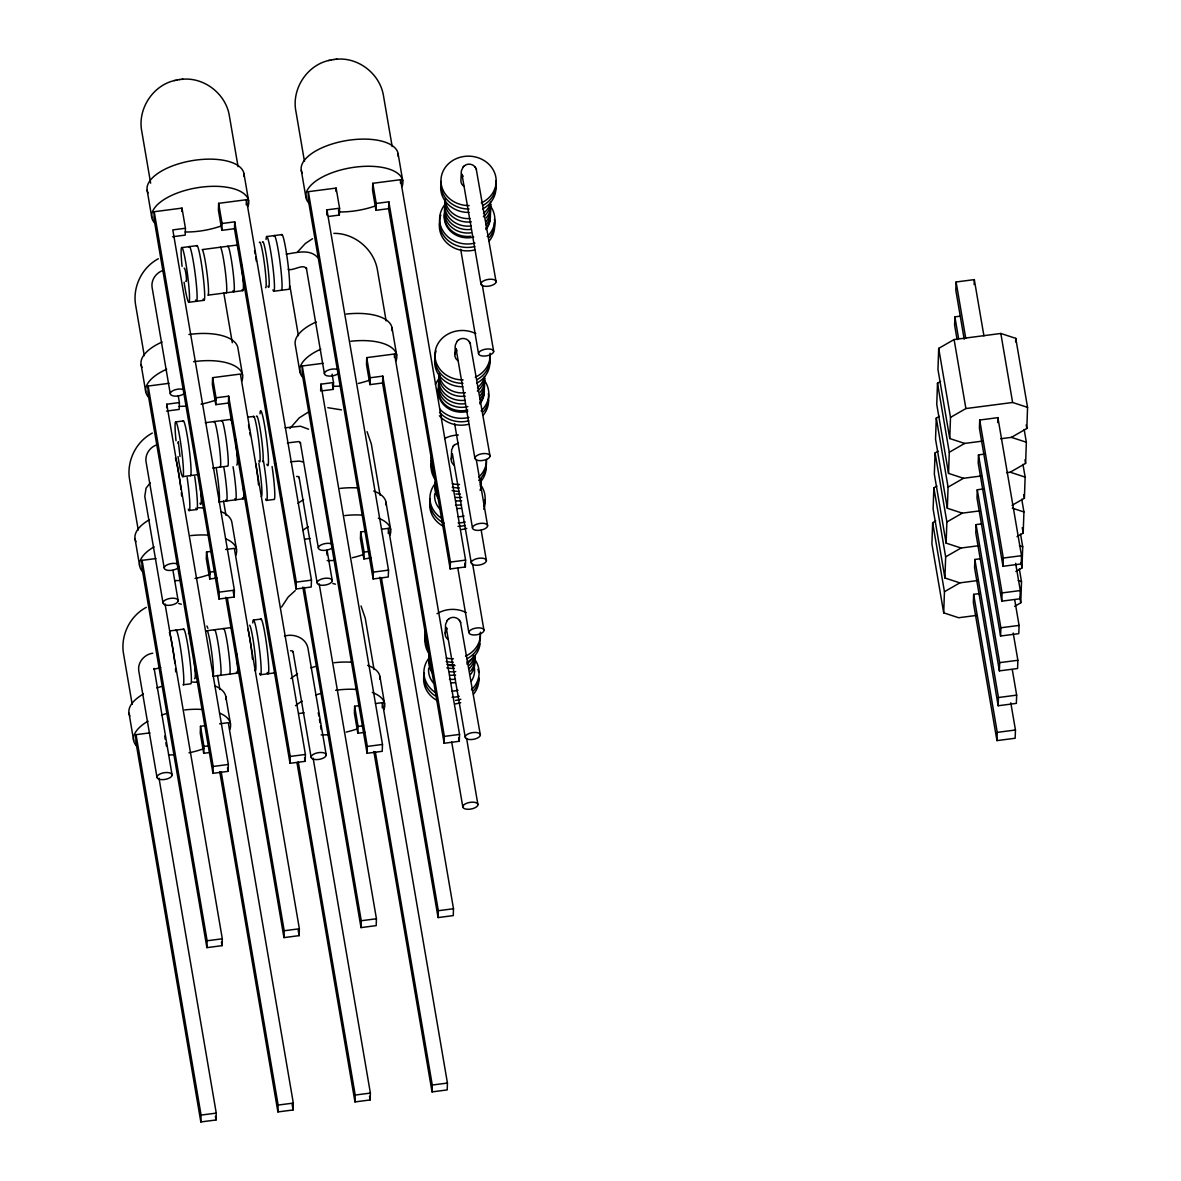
<?xml version="1.0" encoding="UTF-8"?>
<svg xmlns="http://www.w3.org/2000/svg" width="1181" height="1181" viewBox="0 0 1181 1181"><rect width="100%" height="100%" fill="white"/><g stroke="black" fill="none" stroke-linecap="round" stroke-linejoin="round"><path stroke-width="1.5" d="M149.957 732.87L136.051 734.671L135.815 741.535L200.844 1121.95L216.02 1119.972L216.256 1113.122L159.007 778.19M155.995 558.539L142.104 560.355L141.868 567.22L206.896 947.634L222.058 945.656L222.308 938.792L165.045 603.875M169.001 383.323L148.156 386.039L147.92 392.904L212.949 773.319L228.11 771.341L228.346 764.476L166.772 404.212L179.394 402.573L178.242 395.856M154.209 211.724L153.973 218.588L218.987 599.003L234.163 597.025L234.399 590.16L172.81 229.896L185.432 228.258L181.992 208.107L154.209 211.724L219.223 592.139L218.987 599.003M166.654 407.637L166.772 404.212M181.874 211.532L181.992 208.107M179.394 402.573L179.158 409.423L166.536 411.077M185.432 228.258L185.196 235.108L172.574 236.761M205.715 725.621L200.504 726.285L200.253 733.15L203.708 753.301L209.111 752.592M211.753 551.291L206.542 551.97L206.306 558.834L209.746 578.985L216.964 578.04M228.42 403.031L290.009 763.295L305.17 761.332L305.407 754.467L240.393 374.052L212.595 377.654L212.359 384.519L215.798 404.67L228.42 403.031L228.656 396.166L216.034 397.805L215.798 404.67M234.473 228.701L296.062 588.979L311.223 587.016L311.459 580.151L246.43 199.722L218.647 203.339L218.411 210.203L221.851 230.354L234.473 228.701L234.709 221.851L222.087 223.489L221.851 230.354M203.708 753.301L203.944 746.436L200.504 726.285M209.746 578.985L209.997 572.121L206.542 551.97M200.844 1121.95L201.08 1115.085L136.051 734.671M206.896 947.634L207.133 940.77L142.104 560.355M212.949 773.319L213.185 766.454L148.156 386.039M246.253 204.874L246.43 199.722M323.122 363.29L302.277 365.992L302.041 372.856L367.07 753.286L382.245 751.308L382.482 744.443L320.892 384.165L333.514 382.526L332.082 374.141M308.33 191.676L308.093 198.541L373.122 578.956L388.283 576.992L388.519 570.128L326.945 209.849L339.567 208.21L336.127 188.074L308.33 191.676L373.358 572.106L373.122 578.956M219.607 723.805L228.287 722.683L293.316 1103.098L293.08 1109.963L277.904 1111.926L278.14 1105.062L221.201 771.946M225.66 549.49L234.34 548.368L299.369 928.783L299.133 935.647L283.957 937.611L284.193 930.746L227.254 597.63M290.009 763.295L290.246 756.431L228.656 396.166M296.062 588.979L296.298 582.115L234.709 221.851M320.656 391.029L320.892 384.165M326.768 215.001L326.945 209.849M336.009 191.499L336.127 188.074M322.457 390.793L333.278 389.39L333.514 382.526M328.51 216.477L339.331 215.075L339.567 208.21M359.836 705.574L354.625 706.253L354.389 713.117L357.828 733.268L365.047 732.323M365.889 531.258L360.677 531.937L360.441 538.802L363.881 558.938L371.085 558.008M382.555 382.984L444.13 743.262L459.306 741.284L459.542 734.42L394.513 354.005L366.73 357.622L366.479 364.486L369.933 384.622L382.555 382.984L382.792 376.119L370.17 377.772L369.933 384.622M388.593 208.668L450.182 568.947L465.358 566.969L465.594 560.104L400.566 179.689L372.768 183.306L372.532 190.171L375.971 210.307L388.593 208.668L388.844 201.803L376.222 203.442L375.971 210.307M357.828 733.268L358.064 726.404L354.625 706.253M363.881 558.938L364.117 552.088L360.677 531.937M313.127 758.143L370.376 1093.075L370.14 1099.939L354.964 1101.917L355.215 1095.053L298.232 761.73M319.18 583.827L376.429 918.759L376.193 925.624L361.017 927.602L361.253 920.737L304.285 587.415M367.07 753.286L367.306 746.422L302.277 365.992M382.231 707.788L382.423 702.636L375.469 703.551M388.283 533.472L388.46 528.32L381.522 529.221M394.395 357.444L394.513 354.005M400.448 183.129L400.566 179.689M445.222 633.296L445.591 624.218L447.348 620.305M451.26 458.966L451.644 449.902L453.386 445.99M454.892 354.389L455.275 345.31L457.017 341.398M382.423 702.636L447.437 1083.066L447.2 1089.915L432.039 1091.894L432.276 1085.029L375.337 751.913M388.46 528.32L453.489 908.735L453.253 915.6L438.077 917.578L438.328 910.713L381.374 577.598M444.13 743.262L444.366 736.398L382.792 376.119M450.182 568.947L450.419 562.082L388.844 201.803M935.736 520.924L932.65 522.696L931.912 543.836L943.708 612.85L958.647 617.737L976.613 615.404M936.932 486.055L933.861 487.827L933.123 508.967L944.918 577.981L959.858 582.868L977.824 580.535M938.142 451.201L935.072 452.958L934.333 474.098L946.129 543.127L961.068 548.014L979.034 545.681M939.353 416.332L936.282 418.104L935.544 439.243L947.339 508.258L962.279 513.145L980.245 510.812M940.563 381.478L937.493 383.235L936.754 404.374L948.55 473.389L963.489 478.29L981.455 475.943M1000.632 438.756L1011.408 437.354L1026.82 428.511L1027.559 407.371L1015.763 338.356L1000.824 333.47L954.1 339.538L938.703 348.38L937.965 369.505L949.76 438.535L964.685 443.421L982.666 441.089M943.708 612.85L944.446 591.711L932.65 522.696M944.918 577.981L945.656 556.841L933.861 487.827M946.129 543.127L946.867 521.987L935.072 452.958M947.339 508.258L948.077 487.118L936.282 418.104M948.55 473.389L949.288 452.264L937.493 383.235M949.76 438.535L950.498 417.395L938.703 348.38M960.36 316.139L954.898 316.848L954.602 325.085L957.097 339.611M983.935 335.921L974.31 279.617L956.108 281.979L955.813 290.216L964.198 339.257M974.133 284.562L974.31 279.617M979.108 593.63L973.646 594.338L973.365 602.576L996.956 740.605L1015.158 738.243L1015.453 730.006L1010.788 702.769M980.319 558.761L974.856 559.469L974.576 567.707L998.166 705.751L1016.369 703.374L1016.664 695.137L1012.309 669.716M981.529 523.892L976.067 524.615L975.786 532.838L999.377 670.882L1017.579 668.52L1017.874 660.282L1013.209 633.031M982.74 489.037L977.278 489.746L976.997 497.983L1000.587 636.013L1018.79 633.651L1019.085 625.413L1014.73 599.992M983.95 454.168L978.488 454.877L978.208 463.114L1001.798 601.159L1020 598.782L1020.295 590.559L1015.63 563.307M979.699 420.023L979.418 428.26L1003.009 566.29L1021.211 563.928L1021.506 555.69L997.901 417.646L979.699 420.023L1003.289 558.052L1003.009 566.29M997.738 422.591L997.901 417.646M996.956 740.605L997.251 732.368L973.646 594.338M998.166 705.751L998.462 697.513L974.856 559.469M999.377 670.882L999.672 662.644L976.067 524.615M1000.587 636.013L1000.868 627.775L977.278 489.746M1001.798 601.159L1002.078 592.921L978.488 454.877M1015.63 341.885L1015.763 338.356M1014.612 606.37L1020.768 602.827L1021.506 581.687L1019.336 568.976M1015.822 571.501L1021.978 567.972L1022.716 546.833L1020.546 534.107M1017.033 536.632L1023.189 533.103L1023.927 511.964L1021.757 499.253M1012.073 505.306L1024.399 498.234L1025.138 477.094L1022.967 464.384M1006.611 472.68L1010.213 472.208L1025.61 463.38L1026.348 442.24L1024.178 429.53M184.162 268.146C185.491 267.231 187.528 283.691 185.801 281.314M281.536 607.093L288.238 596.966L295.22 590.603M463.07 167.082L461.328 170.994L460.944 180.058A7.677 6.865 2 0 0 464.03 186.377M289.921 428.467L299.265 417.853L308.654 411.889M297.509 252.011L305.318 243.537L312.507 238.71M464.192 165.975C467.455 162.889 473.404 163.805 475.559 167.746M458.139 340.29C461.402 337.205 467.351 338.12 469.507 342.062M454.508 444.883L458.479 443.052M448.455 619.198C451.733 616.113 457.667 617.028 459.822 620.97M462.79 167.362L464.487 165.665M456.752 341.693L458.435 339.98M453.12 446.27L454.818 444.573M447.068 620.586L448.765 618.888M150.149 482.926L146.045 488.196L144.791 496.33L162.978 602.753M158.372 258.742C141.646 267.541 132.139 287.618 135.815 306.145L144.289 355.717M152.334 433.058C135.594 441.856 126.101 461.933 129.762 480.46L138.236 530.033M146.282 607.374C129.541 616.172 120.049 636.249 123.71 654.776L132.183 704.348M950.498 417.395L965.896 408.552L1012.619 402.485L1027.559 407.371M949.288 452.264L964.685 443.421M948.077 487.118L963.489 478.29M946.867 521.987L962.279 513.145M945.656 556.841L961.068 548.014M944.446 591.711L959.858 582.868M162.476 270.626C155.862 273.106 151.094 280 152.054 287.145L170.241 393.568M156.423 444.957C149.81 447.422 145.042 454.316 146.001 461.461L164.189 567.884M175.246 80.367C152.733 85.091 137.158 109.361 141.868 131.829L150.637 183.173M329.366 60.334C306.868 65.044 291.279 89.313 295.988 111.796L304.462 161.369M177.209 79.954L180.088 79.481M331.33 59.906L334.208 59.449M152.733 653.226C144.481 654.304 137.572 662.187 138.738 670.646L156.94 777.068M174.375 80.574L177.416 79.895M328.51 60.526L331.536 59.862M181.918 247.597L197.094 245.618M266.876 236.54L282.038 234.576M237.101 245.043L202.202 249.59A23.029 1.875 82.6 0 1 207.088 273.652A23.029 1.875 82.6 0 1 207.886 295.176L242.769 290.644M286.171 254.122C296.372 252.852 309.776 248.468 317.792 257.62M288.134 269.298C292.858 271.438 303.502 263.038 306.558 268.84L306.337 267.998L324.376 373.536M188.724 302.306L203.9 300.328M273.682 291.264L288.858 289.286A27.621 2.244 82.6 0 0 287.441 259.879A27.621 2.244 82.6 0 0 281.521 235.108M175.866 421.912L183.454 420.923M205.258 422.724L231.048 419.373M247.73 417.203L253.797 416.406M285.123 427.788L300.491 426.223L308.595 429.22M287.337 442.934L298.911 441.561L300.505 443.155L300.284 442.314L318.324 547.851M212.757 468.075L227.623 466.141A23.029 1.875 82.6 0 0 226.442 441.635A23.029 1.875 82.6 0 0 221.511 420.997M290.57 461.771L299.28 461.077L303.325 461.992M182.686 476.622L197.847 474.644A27.621 2.244 82.6 0 0 198.378 474.112M218.825 501.999L243.094 498.84M189.049 510.502L196.636 509.513M266.419 500.434L274.007 499.445A27.621 2.244 82.6 0 0 272.102 466.495M304.919 539.186L310.131 538.506M209.997 572.121L215.4 571.412M364.117 552.088L369.52 551.379M219.223 592.139L234.399 590.16M296.298 582.115L311.459 580.151M373.358 572.106L388.519 570.128M450.419 562.082L465.594 560.104M170.123 630.89L183.778 629.119M253.561 620.04L261.149 619.051M207.103 630.713L231.373 627.554A23.029 1.875 82.6 0 1 232.007 628.661M284.518 636.101C294.084 633.208 306.307 637.991 308.034 648.635L326.236 755.058A7.677 3.381 -9.7 0 1 314.751 759.501A7.677 3.381 -9.7 0 1 314.958 753.567A7.677 3.381 -9.7 0 1 326.236 755.058M160.734 667.634L153.87 669.243L154.135 668.431L172.101 775.09A7.677 3.381 -9.7 0 1 160.631 779.549A7.677 3.381 -9.7 0 1 160.837 773.599A7.677 3.381 -9.7 0 1 172.101 775.09M1003.289 558.052L1021.506 555.69M212.772 676.314L237.056 673.155M260.366 674.75L275.542 672.786M1002.078 592.921L1020.295 590.559M298.867 713.501L304.078 712.822M1000.868 627.775L1019.085 625.413M203.944 746.436L207.546 745.964M358.064 726.404L363.482 725.695M999.672 662.644L1017.874 660.282M213.185 766.454L228.346 764.476M290.246 756.431L305.407 754.467M367.306 746.422L382.482 744.443M444.366 736.398L459.542 734.42M998.462 697.513L1016.664 695.137M997.251 732.368L1015.453 730.006M207.133 940.77L222.308 938.792M284.193 930.746L299.369 928.783M361.253 920.737L376.429 918.759M438.328 910.713L453.489 908.735M201.08 1115.085L216.256 1113.122M278.14 1105.062L293.316 1103.098M355.215 1095.053L370.376 1093.075M432.276 1085.029L447.437 1083.066M335.935 59.286C357.932 56.777 379.662 73.517 383.397 95.262L392.181 146.592M181.815 79.319C203.796 76.809 225.541 93.565 229.276 115.295L238.06 166.639M333.736 59.508L337.072 59.168M179.615 79.54L182.952 79.201M296.608 476.445L298.468 476.578L299.295 478.025L299.073 477.183L317.113 582.705M290.556 650.761L292.43 650.893L293.242 652.34L293.021 651.499L311.061 757.021M333.839 233.366C354.566 233.1 373.772 249.191 377.359 269.578L386.128 320.907M327.787 407.681L341.486 409.866M332.85 583.488L335.434 584.182M178.715 603.521L181.313 604.229M1011.408 437.354L1026.348 442.24M1010.213 472.208L1025.138 477.094M1012.309 508.155L1023.927 511.964M1019.395 545.74L1022.716 546.833M1018.184 580.609L1021.506 581.687M476.194 168.868L496.094 281.801A7.677 3.381 -9.7 0 1 484.609 286.245A7.677 3.381 -9.7 0 1 484.815 280.296A7.677 3.381 -9.7 0 1 496.094 281.801M463.011 176.486L462.037 174.744L480.918 283.765M470.141 343.184L490.041 456.117A7.677 3.381 -9.7 0 1 478.556 460.56A7.677 3.381 -9.7 0 1 478.763 454.626A7.677 3.381 -9.7 0 1 490.041 456.117M456.973 350.816L456.043 348.587L474.865 458.08M452.353 453.652L471.234 562.673M460.457 622.092L480.357 735.025A7.677 3.381 -9.7 0 1 468.872 739.468A7.677 3.381 -9.7 0 1 469.078 733.519A7.677 3.381 -9.7 0 1 480.357 735.025M446.3 627.967L465.196 736.988M180.014 456.486L178.331 441.664L178.124 443.584M475.205 167.126L476.489 169.414M469.152 341.442L470.451 343.73M459.468 620.35L460.767 622.638M367.07 431.655L371.306 443.894L380.075 495.223M361.032 605.971L365.254 618.209L374.037 669.553M206.896 626.004L207.9 628.322M1026.2 424.88L1026.82 428.511M1024.99 459.749L1025.61 463.38M1000.824 333.47L1012.619 402.485M1023.779 494.603L1024.399 498.234M1022.259 527.656L1023.189 533.103M1021.048 562.51L1021.978 567.972M1019.838 597.379L1020.768 602.827M956.108 281.979L965.733 338.283M954.898 316.848L958.618 338.637M954.1 339.538L965.896 408.552M482.306 285.064L493.673 351.525A7.677 3.381 -9.7 0 1 482.188 355.968A7.677 3.381 -9.7 0 1 482.394 350.034A7.677 3.381 -9.7 0 1 493.673 351.525M460.693 249.309L478.497 353.488M476.253 459.379L487.62 525.84A7.677 3.381 -9.7 0 1 476.135 530.284A7.677 3.381 -9.7 0 1 476.342 524.349A7.677 3.381 -9.7 0 1 487.62 525.84M481.184 530.166L486.41 560.695A7.677 3.381 -9.7 0 1 474.924 565.153A7.677 3.381 -9.7 0 1 475.131 559.204A7.677 3.381 -9.7 0 1 486.41 560.695M454.641 423.639L472.444 527.804M472.621 563.972L483.989 630.433A7.677 3.381 -9.7 0 1 472.503 634.876A7.677 3.381 -9.7 0 1 472.71 628.942A7.677 3.381 -9.7 0 1 483.989 630.433M398.086 153.619L402.736 180.782M464.738 563.352L465.358 566.969M457.77 567.736L468.813 632.396M372.768 183.306L376.222 203.442M466.584 738.287L477.936 804.748A7.677 3.381 -9.7 0 1 466.465 809.192A7.677 3.381 -9.7 0 1 466.657 803.257A7.677 3.381 -9.7 0 1 477.936 804.748M392.033 327.934L396.683 355.112M458.686 737.667L459.306 741.284M451.718 742.052L462.775 806.712M366.73 357.622L370.17 377.772M338.46 210.041L339.331 215.075M385.995 502.25L390.631 529.428M379.898 577.214L438.077 917.578M301.273 170.271L305.923 197.448M332.422 384.356L333.278 389.39M379.942 676.565L384.578 703.743M373.86 751.529L432.039 1091.894M289.936 286.112L298.409 335.684M299.871 371.764L295.235 344.586A49.115 21.612 -9.7 0 1 316.168 322M327.034 550.08L332.274 580.742A7.677 3.381 -9.7 0 1 320.804 585.186A7.677 3.381 -9.7 0 1 321.011 579.251A7.677 3.381 -9.7 0 1 332.274 580.742M326.606 551.807L327.181 555.173M243.965 173.651L248.601 200.829M302.808 587.031L361.017 927.602M318.265 712.704L318.84 716.055M319.401 719.406L319.977 722.772M320.553 726.123L321.129 729.489M218.647 203.339L222.087 223.489M369.52 1096.322L370.14 1099.939M242.563 375.145L237.912 347.967A49.115 21.612 -9.7 0 0 188.916 334.518M304.55 757.7L305.17 761.332M223.829 293.154L232.303 342.726M297.066 763.162L354.964 1101.917M212.595 377.654L216.034 397.805M236.51 549.46L231.86 522.282A49.115 21.612 -9.7 0 0 220.95 511.594M298.202 930.215L299.133 935.647M223.534 501.098L225.955 515.27M233.233 591.592L234.163 597.025M225.778 597.261L283.957 937.611M147.153 190.318L151.803 217.481M225.807 696.598L230.457 723.776M292.15 1104.53L293.08 1109.963M217.481 675.414L219.902 689.586M227.49 767.724L228.11 771.341M219.725 771.577L277.904 1111.926M141.1 364.634L145.75 391.797M172.957 570.364L178.154 600.775A7.677 3.381 -9.7 0 1 166.669 605.233A7.677 3.381 -9.7 0 1 166.875 599.284A7.677 3.381 -9.7 0 1 178.154 600.775M221.438 942.039L222.058 945.656M135.047 538.949L139.698 566.112M164.705 736.088L165.281 739.454M165.857 742.805L166.432 746.171M215.4 1116.355L216.02 1119.972M129.009 713.265L133.645 740.443M490.691 204.402A23.029 20.594 2 0 1 486.262 217.894M471.189 225.955A23.029 20.594 2 0 1 445.621 199.648M490.735 203.87A23.029 20.594 2 0 1 483.383 216.758M471.337 221.836A23.029 20.594 2 0 1 444.971 199.043M490.351 206.055A23.029 20.594 2 0 1 486.144 221.334M471.071 229.394A23.029 20.594 2 0 1 445.503 203.073M490.233 209.48A23.029 20.594 2 0 1 486.026 224.759M470.953 232.819A23.029 20.594 2 0 1 446.019 204.815M490.115 212.92A23.029 20.594 2 0 1 485.908 228.184M470.835 236.244A23.029 20.594 2 0 1 444.469 213.451M490.056 214.292A23.029 20.594 2 0 1 485.863 229.557M473.729 237.056A23.029 20.594 2 0 1 444.425 214.824M489.879 205.302A27.621 24.712 2 0 1 487.177 236.54M474.939 243.079A27.621 24.712 2 0 1 444.602 233.307A27.621 24.712 2 0 1 444.971 204.52M494.426 219.179A27.621 24.712 2 0 1 489.377 237.514M474.821 246.519A27.621 24.712 2 0 1 447.348 239.861A27.621 24.712 2 0 1 440.779 215.09M494.308 222.619A27.621 24.712 2 0 1 489.259 240.954M474.703 249.944A27.621 24.712 2 0 1 439.539 223.268M495.636 184.177A27.621 24.712 2 0 1 482.645 208.963M468.916 212.447A27.621 24.712 2 0 1 440.867 184.827M490.543 202.217A23.029 20.594 2 0 1 483.501 213.333M469.964 218.559A23.029 20.594 2 0 1 445.222 200.991M495.754 180.752A27.621 24.712 2 0 1 482.763 205.538M469.034 209.007A27.621 24.712 2 0 1 441 181.402M469.152 205.583A27.621 24.712 2 0 1 442.624 172.219A27.621 24.712 2 0 1 486.808 162.432A27.621 24.712 2 0 1 481.302 202.896M484.417 376.931A23.029 20.594 2 0 1 480.224 392.21M465.152 400.27A23.029 20.594 2 0 1 439.568 373.964M484.682 378.2A23.029 20.594 2 0 1 477.345 391.088M465.284 396.152A23.029 20.594 2 0 1 438.919 373.358M484.299 380.371A23.029 20.594 2 0 1 480.091 395.65M465.034 403.71A23.029 20.594 2 0 1 438.668 380.902M438.963 379.145A23.029 20.594 2 0 1 440.1 375.691M484.18 383.795A23.029 20.594 2 0 1 479.973 399.075M467.853 406.574A23.029 20.594 2 0 1 438.55 384.342M484.062 387.235A23.029 20.594 2 0 1 479.855 402.514M467.735 410.014A23.029 20.594 2 0 1 438.431 387.767M484.018 388.608A23.029 20.594 2 0 1 479.811 403.887M467.676 411.387A23.029 20.594 2 0 1 438.372 389.14M483.826 379.618A27.621 24.712 2 0 1 481.125 410.855M468.901 417.41A27.621 24.712 2 0 1 439.627 408.921M435.449 384.46A27.621 24.712 2 0 1 438.919 378.835M488.373 393.494A27.621 24.712 2 0 1 483.339 411.829M468.783 420.835A27.621 24.712 2 0 1 439.509 412.361M488.565 400.152A27.621 24.712 2 0 1 483.206 415.269M468.65 424.259A27.621 24.712 2 0 1 439.391 415.786M489.584 358.507A27.621 24.712 2 0 1 476.593 383.294M462.863 386.763A27.621 24.712 2 0 1 434.829 359.157M484.505 376.532A23.029 20.594 2 0 1 477.464 387.648M465.403 392.727A23.029 20.594 2 0 1 439.17 375.307M489.702 355.068A27.621 24.712 2 0 1 476.711 379.854M462.982 383.323A27.621 24.712 2 0 1 436.069 350.978M490.041 353.237A27.621 24.712 2 0 1 475.249 377.211M463.1 379.898A27.621 24.712 2 0 1 435.7 349.104A27.621 24.712 2 0 1 475.825 333.632M457.977 360.692A7.677 6.865 2 0 1 455.364 352.647M481.154 479.191A23.029 20.594 2 0 1 480.268 486.306M461.653 500.744A23.029 20.594 2 0 1 455.659 500.818M437.103 488.506A23.029 20.594 2 0 1 435.42 483.324M480.785 481.523A23.029 20.594 2 0 1 480.121 490.425M461.52 504.863A23.029 20.594 2 0 1 455.512 504.937M438.343 495.016A23.029 20.594 2 0 1 435.154 482.069M481.184 479.353A23.029 20.594 2 0 1 480.387 482.867M461.786 497.319A23.029 20.594 2 0 1 455.777 497.393M460.413 494.027A23.029 20.594 2 0 1 455.896 493.953M486.173 464.694A27.621 24.712 2 0 1 480.918 481.42M459.232 491.355A27.621 24.712 2 0 1 452.072 490.587M435.021 479.279A27.621 24.712 2 0 1 431.198 463.734M486.085 459.66A27.621 24.712 2 0 1 478.718 480.446M459.35 487.915A27.621 24.712 2 0 1 452.19 487.163M435.139 475.854A27.621 24.712 2 0 1 431.316 460.31M486.513 459.453A27.621 24.712 2 0 1 478.836 477.021M459.468 484.49A27.621 24.712 2 0 1 452.308 483.738M433.604 469.536A27.621 24.712 2 0 1 431.434 456.885M444.573 438.55A27.621 24.712 2 0 1 458.317 435.066M480.195 484.21A27.621 24.712 2 0 1 483.9 505.852M465.27 521.987A27.621 24.712 2 0 1 458.139 522.917M441.207 518.016A27.621 24.712 2 0 1 435.287 483.428M464.059 515.964A23.029 20.594 2 0 1 458.11 516.747M439.672 508.908A23.029 20.594 2 0 1 434.741 493.732M461.402 508.302A23.029 20.594 2 0 1 456.885 508.48M438.225 498.441A23.029 20.594 2 0 1 435.036 485.494M480.667 484.963A23.029 20.594 2 0 1 480.8 490.336M484.963 499.696A27.621 24.712 2 0 1 483.782 509.277M465.152 525.427A27.621 24.712 2 0 1 458.021 526.357M444.13 523.198A27.621 24.712 2 0 1 429.987 498.736M466.761 528.365A27.621 24.712 2 0 1 461.505 529.531M444.012 526.637A27.621 24.712 2 0 1 429.869 502.176M454.345 465.284A7.677 6.865 2 0 1 451.747 457.239M475.013 657.094A23.029 20.594 2 0 1 468.739 669.051M455.615 675.06A23.029 20.594 2 0 1 449.607 675.133M430.327 661.139A23.029 20.594 2 0 1 429.249 652.266M474.732 655.839A23.029 20.594 2 0 1 470.54 671.118M455.467 679.178A23.029 20.594 2 0 1 449.459 679.252M430.903 666.94A23.029 20.594 2 0 1 429.102 656.385M474.821 655.44A23.029 20.594 2 0 1 468.857 665.626M455.733 671.635A23.029 20.594 2 0 1 449.725 671.709M473.817 655.455A23.029 20.594 2 0 1 466.761 663.988M454.36 668.343A23.029 20.594 2 0 1 446.876 667.782M454.478 664.918A23.029 20.594 2 0 1 446.994 664.357M480.062 643.852A27.621 24.712 2 0 1 466.908 662.187M454.995 665.597A27.621 24.712 2 0 1 449.577 665.494M428.983 653.595A27.621 24.712 2 0 1 425.145 638.05M480.239 635.57A27.621 24.712 2 0 1 467.041 658.762M453.297 662.231A27.621 24.712 2 0 1 446.138 661.478M429.102 650.17A27.621 24.712 2 0 1 425.263 634.625M480.357 632.145A27.621 24.712 2 0 1 465.565 656.119M453.415 658.806A27.621 24.712 2 0 1 446.256 658.053M427.552 643.852A27.621 24.712 2 0 1 425.381 631.2M437.014 613.736A27.621 24.712 2 0 1 466.155 612.526M474.142 658.526A27.621 24.712 2 0 1 471.44 689.763M459.217 696.303A27.621 24.712 2 0 1 452.087 697.233M435.154 692.332A27.621 24.712 2 0 1 429.249 657.743M474.334 667.516A23.029 20.594 2 0 1 471.249 681.304M458.007 690.295A23.029 20.594 2 0 1 452.057 691.062M433.619 683.223A23.029 20.594 2 0 1 428.703 668.047M474.614 659.278A23.029 20.594 2 0 1 470.422 674.558M455.349 682.618A23.029 20.594 2 0 1 450.832 682.795M432.999 673.908A23.029 20.594 2 0 1 428.983 659.81M478.851 678.854A27.621 24.712 2 0 1 473.655 690.737M460.826 699.255A27.621 24.712 2 0 1 455.571 700.407M435.036 695.757A27.621 24.712 2 0 1 423.935 673.052M477.921 669.243A27.621 24.712 2 0 1 478.689 672.402M478.792 677.436A27.621 24.712 2 0 1 473.537 694.177M460.708 702.68A27.621 24.712 2 0 1 455.453 703.846M437.959 700.953A27.621 24.712 2 0 1 424.437 673.318M448.293 639.6A7.677 6.865 2 0 1 445.695 631.555M242.164 270.597A23.029 1.875 82.6 0 1 242.149 289.537M236.658 245.5A23.029 1.875 82.6 0 1 237.721 246.15M238.503 248.748A23.029 1.875 82.6 0 1 239.079 251.213M241.175 263.171A23.029 1.875 82.6 0 1 241.603 266.138M227.564 246.681A23.029 1.875 82.6 0 1 232.878 270.301A23.029 1.875 82.6 0 1 233.041 290.718M254.55 250.652A23.029 1.875 82.6 0 1 255.155 253.841M255.686 256.927A23.029 1.875 82.6 0 1 256.351 261.208M259.421 242.533A23.029 1.875 82.6 0 1 264.352 263.171A23.029 1.875 82.6 0 1 265.533 287.692M262.448 242.149A23.029 1.875 82.6 0 1 267.777 265.769A23.029 1.875 82.6 0 1 267.939 286.186M266.094 239.448A27.621 2.244 82.6 0 1 272.265 261.842A27.621 2.244 82.6 0 1 272.929 289.936M273.933 236.097A27.621 2.244 82.6 0 1 279.853 260.868A27.621 2.244 82.6 0 1 281.27 290.275M196.563 246.15A27.621 2.244 82.6 0 1 202.955 274.509A27.621 2.244 82.6 0 1 203.147 299M220.404 247.213A23.029 1.875 82.6 0 1 225.305 271.29A23.029 1.875 82.6 0 1 226.088 292.814M188.975 247.139A27.621 2.244 82.6 0 1 195.367 275.483A27.621 2.244 82.6 0 1 195.559 299.989M182.066 266.389A27.621 2.244 82.6 0 1 183.867 253.059A27.621 2.244 82.6 0 1 189.521 297.582A27.621 2.244 82.6 0 1 184.088 282.289M338.46 373.403A7.677 3.381 -9.7 0 1 326.989 375.809A7.677 3.381 -9.7 0 1 327.167 370.554A7.677 3.381 -9.7 0 1 338.578 369.978M185.122 392.52A7.677 3.381 -9.7 0 1 174.522 396.107A7.677 3.381 -9.7 0 1 171.688 391.428A7.677 3.381 -9.7 0 1 183.276 389.464M230.62 419.816A23.029 1.875 82.6 0 1 231.683 420.48M232.45 423.064A23.029 1.875 82.6 0 1 233.336 426.946M235.137 437.501A23.029 1.875 82.6 0 1 235.55 440.454M236.111 444.927A23.029 1.875 82.6 0 1 236.731 464.96M248.497 424.968A23.029 1.875 82.6 0 1 249.412 429.899M249.87 432.645A23.029 1.875 82.6 0 1 250.298 435.523M253.369 416.849A23.029 1.875 82.6 0 1 258.698 440.483A23.029 1.875 82.6 0 1 258.846 460.9M256.41 416.465A23.029 1.875 82.6 0 1 261.341 437.103A23.029 1.875 82.6 0 1 262.507 461.609M260.041 413.763A27.621 2.244 82.6 0 1 266.227 436.158A27.621 2.244 82.6 0 1 266.876 464.251M275.734 464.059A27.621 2.244 82.6 0 1 274.464 463.262M213.923 421.986A23.029 1.875 82.6 0 1 218.869 442.624A23.029 1.875 82.6 0 1 220.035 467.13M182.937 421.455A27.621 2.244 82.6 0 1 188.857 446.226A27.621 2.244 82.6 0 1 190.259 475.633M176.013 440.705A27.621 2.244 82.6 0 1 177.814 427.374A27.621 2.244 82.6 0 1 183.468 471.898A27.621 2.244 82.6 0 1 178.036 456.604M332.422 547.718A7.677 3.381 -9.7 0 1 320.937 550.125A7.677 3.381 -9.7 0 1 321.129 544.869A7.677 3.381 -9.7 0 1 332.54 544.293M179.069 566.836A7.677 3.381 -9.7 0 1 168.47 570.423A7.677 3.381 -9.7 0 1 165.635 565.743A7.677 3.381 -9.7 0 1 177.224 563.78M233.041 466.731A23.029 1.875 82.6 0 1 236.038 491.916A23.029 1.875 82.6 0 1 234.886 498.722M223.932 467.912A23.029 1.875 82.6 0 1 226.929 493.097A23.029 1.875 82.6 0 1 225.778 499.903M243.463 488.535A23.029 1.875 82.6 0 1 242.474 497.732M255.79 463.779A23.029 1.875 82.6 0 1 258.491 484.86M258.816 463.38A23.029 1.875 82.6 0 1 261.296 496.463M263.452 460.723A27.621 2.244 82.6 0 1 267.039 490.942A27.621 2.244 82.6 0 1 265.666 499.105M281.595 498.471A27.621 2.244 82.6 0 1 280.842 497.142M194.732 476.548A27.621 2.244 82.6 0 1 195.884 508.184M200.504 488.698A23.029 1.875 82.6 0 1 200.002 503.254M198.6 474.009A23.029 1.875 82.6 0 1 199.028 476.888M199.84 482.837A23.029 1.875 82.6 0 1 200.194 485.804M216.344 468.901A23.029 1.875 82.6 0 1 219.267 501.541M187.144 477.537A27.621 2.244 82.6 0 1 188.296 509.173M175.408 458.095A27.621 2.244 82.6 0 1 180.944 489.214M181.328 492.684A27.621 2.244 82.6 0 1 181.638 496.005M223.357 629.001A23.029 1.875 82.6 0 1 228.287 649.639A23.029 1.875 82.6 0 1 229.468 674.144M214.248 630.182A23.029 1.875 82.6 0 1 219.194 650.82A23.029 1.875 82.6 0 1 220.36 675.325M237.411 662.866A23.029 1.875 82.6 0 1 236.421 672.048M236.451 653.108A23.029 1.875 82.6 0 1 236.776 656.06M247.951 629.281A23.029 1.875 82.6 0 1 251.952 654.082M252.099 655.514A23.029 1.875 82.6 0 1 252.439 659.175M249.575 625.192A23.029 1.875 82.6 0 1 254.816 652.237A23.029 1.875 82.6 0 1 254.624 669.686M252.793 622.948A27.621 2.244 82.6 0 1 258.964 645.343A27.621 2.244 82.6 0 1 259.613 673.421M260.632 619.597A27.621 2.244 82.6 0 1 267.009 647.941A27.621 2.244 82.6 0 1 267.201 672.447M183.262 629.65A27.621 2.244 82.6 0 1 189.181 654.422A27.621 2.244 82.6 0 1 190.584 683.829L183.011 684.818A27.621 2.244 82.6 0 0 181.594 655.396A27.621 2.244 82.6 0 0 175.674 630.639M188.458 633.533A23.029 1.875 82.6 0 1 188.901 633.09M193.787 657.153A23.029 1.875 82.6 0 1 194.304 661.581M194.452 663.013A23.029 1.875 82.6 0 1 194.57 678.676M206.675 631.171A23.029 1.875 82.6 0 1 211.192 648.841A23.029 1.875 82.6 0 1 213.215 675.857M169.355 632.411A27.621 2.244 82.6 0 1 174.906 663.53M175.438 668.682A27.621 2.244 82.6 0 1 175.733 671.915M308.551 202.674A49.115 21.612 -9.7 0 1 350.565 167.835A49.115 21.612 -9.7 0 1 402.057 186.583M376.326 205.583A49.115 21.612 -9.7 0 1 339.287 211.96M302.188 172.987A49.115 21.612 -9.7 0 1 345.915 140.672A49.115 21.612 -9.7 0 1 398.159 156.468M350.86 341.25A49.115 21.612 -9.7 0 1 396.004 360.899M370.273 379.898A49.115 21.612 -9.7 0 1 358.33 383.441M339.39 386.143A49.115 21.612 -9.7 0 1 333.234 386.276M302.498 376.99A49.115 21.612 -9.7 0 1 320.819 349.177M346.225 314.072A49.115 21.612 -9.7 0 1 392.122 330.783M378.333 518.193A49.115 21.612 -9.7 0 1 389.951 535.214M362.803 554.73A49.115 21.612 -9.7 0 1 352.278 557.757M333.337 560.458A49.115 21.612 -9.7 0 1 327.181 560.591M302.735 530.461A49.115 21.612 -9.7 0 1 308.226 526.8M344.822 515.566A49.115 21.612 -9.7 0 1 363.172 515.167M298.084 503.283A49.115 21.612 -9.7 0 1 303.591 499.637M340.172 488.403A49.115 21.612 -9.7 0 1 358.522 487.989M373.698 491.016A49.115 21.612 -9.7 0 1 386.069 505.099M372.295 692.509A49.115 21.612 -9.7 0 1 383.914 709.53M356.751 729.046A49.115 21.612 -9.7 0 1 346.225 732.072M327.285 734.774A49.115 21.612 -9.7 0 1 321.129 734.907M295.486 705.721A49.115 21.612 -9.7 0 1 302.188 701.115M315.607 695.092A49.115 21.612 -9.7 0 1 320.021 693.675M335.596 690.295A49.115 21.612 -9.7 0 1 357.12 689.483M290.836 678.558A49.115 21.612 -9.7 0 1 297.538 673.952M310.957 667.915A49.115 21.612 -9.7 0 1 315.371 666.497M334.12 662.718A49.115 21.612 -9.7 0 1 352.484 662.305M367.645 665.331A49.115 21.612 -9.7 0 1 380.016 679.415M154.416 222.707A49.115 21.612 -9.7 0 1 196.43 187.882A49.115 21.612 -9.7 0 1 247.936 206.616M220.773 226.132A49.115 21.612 -9.7 0 1 185.151 232.007M148.053 193.02A49.115 21.612 -9.7 0 1 191.794 160.705A49.115 21.612 -9.7 0 1 244.039 176.5M193.566 361.696A49.115 21.612 -9.7 0 1 241.884 380.932M216.153 399.946A49.115 21.612 -9.7 0 1 201.08 404.153M185.255 406.175A49.115 21.612 -9.7 0 1 179.113 406.323M148.378 397.023A49.115 21.612 -9.7 0 1 166.683 369.21M142.015 367.335A49.115 21.612 -9.7 0 1 162.048 342.032M225.586 538.757A49.115 21.612 -9.7 0 1 235.831 555.247M210.1 574.261A49.115 21.612 -9.7 0 1 195.027 578.483M179.217 580.491A49.115 21.612 -9.7 0 1 174.581 580.639M142.325 571.338A49.115 21.612 -9.7 0 1 154.106 546.847M190.687 535.613A49.115 21.612 -9.7 0 1 209.052 535.2M135.963 541.651A49.115 21.612 -9.7 0 1 149.456 519.67M198.497 507.771A49.115 21.612 -9.7 0 1 204.402 508.022M219.548 713.073A49.115 21.612 -9.7 0 1 229.778 729.563M204.062 748.577A49.115 21.612 -9.7 0 1 188.975 752.799M173.164 754.821A49.115 21.612 -9.7 0 1 168.529 754.954M136.273 745.654A49.115 21.612 -9.7 0 1 148.053 721.163M161.472 715.125A49.115 21.612 -9.7 0 1 165.886 713.708M184.635 709.929A49.115 21.612 -9.7 0 1 202.999 709.515M129.91 715.966A49.115 21.612 -9.7 0 1 143.418 693.985M156.837 687.947A49.115 21.612 -9.7 0 1 161.251 686.53M192.459 682.087A49.115 21.612 -9.7 0 1 198.349 682.338M214.898 685.91A49.115 21.612 -9.7 0 1 225.896 699.447M462.465 175.895L462.081 174.271L462.435 175.821M446.743 629.119L446.359 627.495L446.713 629.045"/></g></svg>
